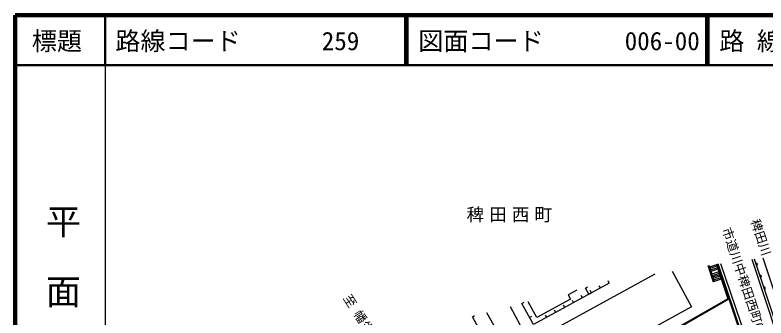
# Model space of a CAD drawing. Units: millimetres, scale not verified. Extents: x 40000 to 680000, y 20000 to 380000.
# Drawn here: x 40000 to 189684, y 319605 to 380000 of the extents above; entities that cross this region are included whole.
import ezdxf
from ezdxf.enums import TextEntityAlignment as Align

# ---------------------------------------------------------------- set-up
doc = ezdxf.new("R2010")
doc.units = ezdxf.units.MM
doc.header["$LTSCALE"] = 1000
for name, color, linetype, lineweight in [('M-BGD', 7, 'Continuous', 25), ('M-TTL', 2, 'Continuous', 140), ('M-TTL-BAND', 7, 'Continuous', 25), ('M-TTL-LINE', 7, 'Continuous', 50)]:
    doc.layers.add(name, color=color, linetype=linetype, lineweight=lineweight)
doc.layers.add('M-BMK-HTXT', color=7, linetype='Continuous')
doc.layers.add('M-TTL-TXT', color=7, linetype='Continuous')
doc.styles.add('@ＭＳ ゴシック', font='')
doc.styles.add('ＭＳ ゴシック', font='')
doc.styles.get('@ＭＳ ゴシック').set_extended_font_data('@MS Gothic')
doc.styles.get('ＭＳ ゴシック').set_extended_font_data('MS Gothic')

msp = doc.modelspace()

# ---------------------------------------------------------------- linework, layer by layer
at = {"layer": 'M-BGD'}
for p, q in [((186845, 331331), (194308, 308925)), ((187350, 331396), (194810, 309000)), ((189029, 331607), (196459, 309247)), ((178064, 330092), (179150, 326821)), ((178265, 330123), (179340, 326884)), ((179818, 330204), (178395, 329731)), ((179913, 329919), (178489, 329447)), ((180007, 329634), (178584, 329162)), ((180102, 329350), (178678, 328877)), ((179818, 330204), (182061, 323445)), ((179971, 330379), (187480, 307753)), ((187812, 307828), (180182, 330410)), ((180606, 330472), (186941, 312019)), ((167508, 328324), (146348, 316719)), ((170970, 328938), (174849, 321852)), ((180291, 328780), (178867, 328308)), ((180385, 328495), (178962, 328023)), ((180480, 328211), (179056, 327738)), ((180574, 327926), (179151, 327453)), ((158446, 326561), (158206, 327000)), ((180763, 327356), (179150, 326821)), ((180669, 327641), (179245, 327169)), ((151956, 325158), (150263, 324234)), ((153701, 325547), (154140, 325787)), ((153701, 325547), (154140, 325787)), ((154369, 324331), (153701, 325547)), ((154892, 324617), (154652, 325056)), ((156669, 325589), (156429, 326028)), ((150710, 323372), (144009, 319687)), ((150263, 324234), (150710, 323372)), ((153115, 323645), (152875, 324084)), ((154369, 324331), (154807, 324572)), ((182061, 323445), (164384, 313348)), ((182061, 323445), (164384, 313348)), ((182303, 323353), (164483, 313175)), ((182303, 323353), (164483, 313175)), ((138674, 321911), (140719, 318202)), ((141022, 322521), (141460, 322762)), ((144009, 319687), (142261, 322837)), ((149560, 321701), (149320, 322140)), ((174849, 321852), (150768, 308645)), ((151337, 322673), (151098, 323112)), ((136656, 315983), (134059, 320663)), ((147783, 320729), (147543, 321168)), ((131157, 319846), (131594, 320088)), ((131157, 319846), (131594, 320088)), ((134756, 313338), (131157, 319846)), ((142567, 319706), (143006, 319947)), ((146006, 319757), (145766, 320195))]:
    msp.add_line(p, q, dxfattribs=at)
msp.add_lwpolyline([(158446, 326561), (143340, 318299), (141022, 322521)], dxfattribs=at)
for centre in [(187734, 330244), (188524, 327872), (189314, 325500)]:
    msp.add_arc(centre, 250, 288.42188, 108.42188, dxfattribs=at)
at = {"layer": 'M-TTL'}
for p, q in [((40000, 380000), (40000, 20000)), ((680000, 380000), (40000, 380000))]:
    msp.add_line(p, q, dxfattribs=at)
at = {"layer": 'M-TTL-BAND'}
msp.add_line((58000, 370000), (58000, 20000), dxfattribs=at)
at = {"layer": 'M-TTL-LINE'}
for p, q in [((58000, 380000), (58000, 370000)), ((117750, 380000), (117750, 370000)), ((118250, 380000), (118250, 370000)), ((177750, 380000), (177750, 370000)), ((178250, 380000), (178250, 370000)), ((40000, 370000), (680000, 370000))]:
    msp.add_line(p, q, dxfattribs=at)

# ---------------------------------------------------------------- texts
at = {"layer": 'M-BGD', "style": 'ＭＳ ゴシック'}
for s, rotation, p in [('稗田川', 288.382, (186090, 338788)), ('市道川中稗田西町6号線', 288.422, (180376, 337129)), ('至 幡生駅', 302.855, (104872, 323261))]:
    msp.add_text(s, height=1833, rotation=rotation, dxfattribs=at).set_placement(p, align=Align.BOTTOM_LEFT)
at = {"layer": 'M-BMK-HTXT', "insert": (130004, 338663), "char_height": 2566, "attachment_point": 7, "style": 'ＭＳ ゴシック'}
msp.add_mtext('\\T1.29;稗田西町', dxfattribs=at)
at = {"layer": 'M-TTL-BAND', "style": '@ＭＳ ゴシック'}
msp.add_text('平  面  図', height=5132, rotation=270, dxfattribs=at).set_placement((49550, 307462), align=Align.MIDDLE_RIGHT)
at = {"layer": 'M-TTL-TXT', "style": 'ＭＳ ゴシック'}
msp.add_text('標題', height=3666, dxfattribs=at).set_placement((48342, 374818), align=Align.MIDDLE_CENTER)
for s, p in [('路線コード', (60000, 374818)), ('259', (101142, 374818)), ('図面コード', (120380, 374818)), ('006-00', (161521, 374818)), ('路 線 名', (180380, 374818))]:
    msp.add_text(s, height=3666, dxfattribs=at).set_placement(p, align=Align.MIDDLE_LEFT)

doc.saveas('drawing.dxf')
